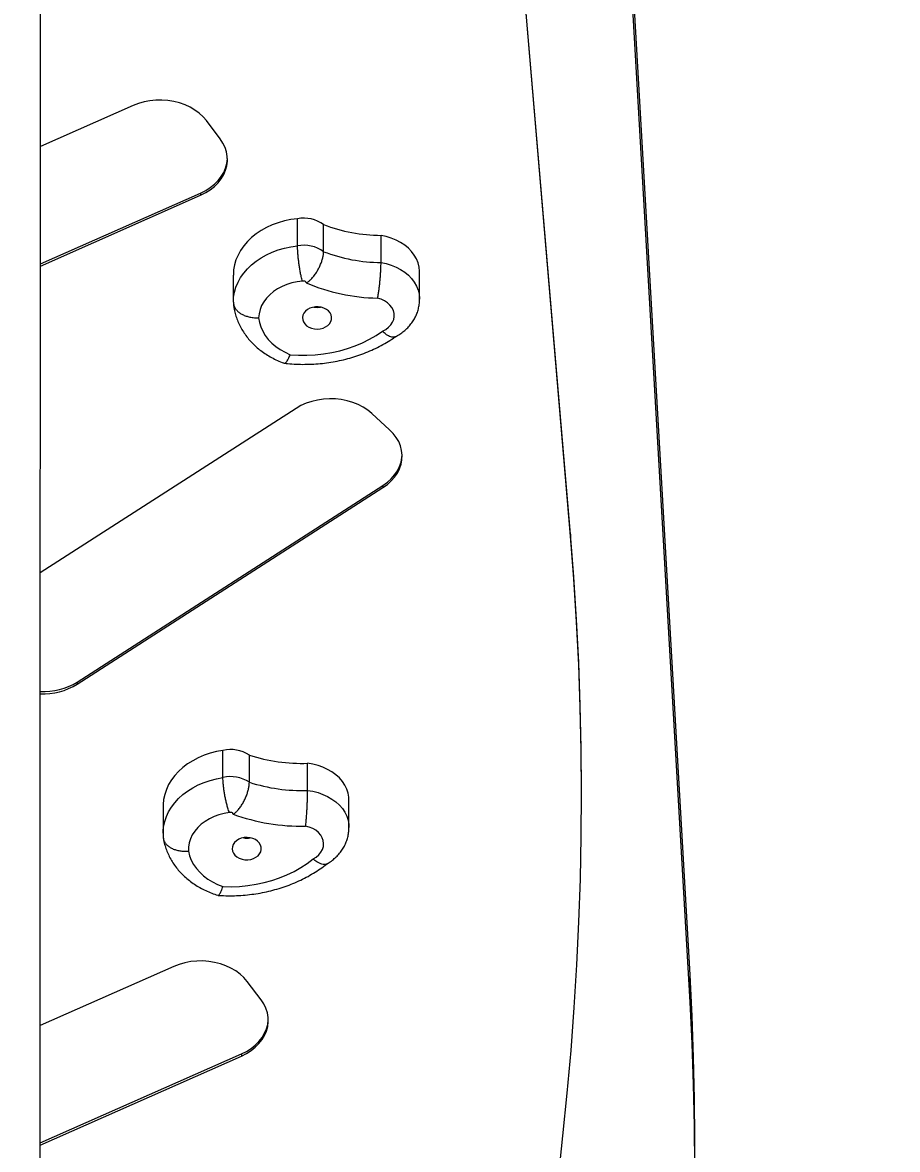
# Model space of a CAD drawing. Header units: millimetres. Extents: x -5906 to 5457, y -5155 to 4356.
# Drawn here: x -103 to 415, y -1908 to -1240 of the extents above; entities that cross this region are included whole.
import ezdxf

# ---------------------------------------------------------------- set-up
doc = ezdxf.new("R2010")
doc.units = ezdxf.units.MM
for name, color, linetype in [('DIKOM_ОБЪЕКТ', 7, 'Continuous'), ('DIKOM_РАЗМЕР_ЗОНА', 7, 'Continuous'), ('DIKOM_РАЗМЕР_ОБЪЕКТА', 7, 'Continuous')]:
    doc.layers.add(name, color=color, linetype=linetype)
doc.styles.add('style1', font='arial.ttf', dxfattribs={"width": 0.8})
doc.dimstyles.new('1-50', dxfattribs={"dimtxt": 300, "dimasz": 200, "dimexe": 100, "dimexo": 0, "dimgap": 100, "dimtad": 1, "dimtxsty": 'style1', "dimcen": 200, "dimclrd": 7, "dimclre": 7, "dimclrt": 7, "dimadec": 1, "dimazin": 2, "dimtfac": 1, "dimtmove": 0, "dimatfit": 2, "dimfxl": 0, "dimlwd": 25, "dimlwe": 18, "dimarcsym": 0})

# ---------------------------------------------------------------- blocks, each defined once
blk = doc.blocks.new('*D12')
at = {"layer": 'Defpoints', "color": 0, "transparency": 16777216}
for p in [(-2655.47, 990.36), (3456.62, 117.08), (-2655.47, -4466.32)]:
    blk.add_point(p, dxfattribs=at)
at = {"layer": 'DIKOM_РАЗМЕР_ОБЪЕКТА', "color": 7, "lineweight": 18, "transparency": 16777216}
for p, q in [((-2655.47, 990.36), (-2655.47, -4566.32)), ((3456.62, 117.08), (3456.62, -4566.32))]:
    blk.add_line(p, q, dxfattribs=at)
at = {"layer": 'DIKOM_РАЗМЕР_ОБЪЕКТА', "color": 7, "lineweight": 25, "transparency": 16777216}
blk.add_line((3256.62, -4466.32), (-2455.47, -4466.32), dxfattribs=at)
at = {"layer": 'DIKOM_РАЗМЕР_ОБЪЕКТА', "color": 7, "transparency": 16777216}
for points in [[(-2455.47, -4432.98), (-2455.47, -4499.65), (-2655.47, -4466.32)], [(3256.62, -4432.98), (3256.62, -4499.65), (3456.62, -4466.32)]]:
    blk.add_solid(points, dxfattribs=at)
at = {"layer": 'DIKOM_РАЗМЕР_ОБЪЕКТА', "color": 7, "transparency": 16777216, "insert": (400.58, -4213.14), "char_height": 300, "attachment_point": 5, "style": 'style1'}
blk.add_mtext('6100', dxfattribs=at)
blk = doc.blocks.new('*D9')
at = {"layer": 'Defpoints', "color": 0, "transparency": 16777216}
for p in [(744.72, 2856.47), (-4941.75, -2428.92), (82.58, -2428.92)]:
    blk.add_point(p, dxfattribs=at)
at = {"layer": 'DIKOM_РАЗМЕР_ОБЪЕКТА', "color": 7, "lineweight": 18, "transparency": 16777216}
for p, q in [((744.72, 2856.47), (-5041.75, 2856.47)), ((82.58, -2428.92), (-5041.75, -2428.92))]:
    blk.add_line(p, q, dxfattribs=at)
at = {"layer": 'DIKOM_РАЗМЕР_ОБЪЕКТА', "color": 7, "lineweight": 25, "transparency": 16777216}
blk.add_line((-4941.75, 2656.47), (-4941.75, -2228.92), dxfattribs=at)
at = {"layer": 'DIKOM_РАЗМЕР_ОБЪЕКТА', "color": 7, "transparency": 16777216}
for points in [[(-4975.08, 2656.47), (-4908.41, 2656.47), (-4941.75, 2856.47)], [(-4975.08, -2228.92), (-4908.41, -2228.92), (-4941.75, -2428.92)]]:
    blk.add_solid(points, dxfattribs=at)
at = {"layer": 'DIKOM_РАЗМЕР_ОБЪЕКТА', "color": 7, "transparency": 16777216, "insert": (-5195.02, 213.77), "char_height": 300, "attachment_point": 5, "rotation": 90, "style": 'style1'}
blk.add_mtext('5300', dxfattribs=at)
blk = doc.blocks.new('*D10')
at = {"layer": 'Defpoints', "color": 0, "transparency": 16777216}
for p in [(394.72, 4356.47), (-5455.8, -3928.92), (81.76, -3928.92)]:
    blk.add_point(p, dxfattribs=at)
at = {"layer": 'DIKOM_РАЗМЕР_ЗОНА', "color": 7, "lineweight": 18, "transparency": 16777216}
for p, q in [((394.72, 4356.47), (-5555.8, 4356.47)), ((81.76, -3928.92), (-5555.8, -3928.92))]:
    blk.add_line(p, q, dxfattribs=at)
at = {"layer": 'DIKOM_РАЗМЕР_ЗОНА', "color": 7, "lineweight": 25, "transparency": 16777216}
blk.add_line((-5455.8, 4156.47), (-5455.8, -3728.92), dxfattribs=at)
at = {"layer": 'DIKOM_РАЗМЕР_ЗОНА', "color": 7, "transparency": 16777216}
for points in [[(-5489.13, 4156.47), (-5422.46, 4156.47), (-5455.8, 4356.47)], [(-5489.13, -3728.92), (-5422.46, -3728.92), (-5455.8, -3928.92)]]:
    blk.add_solid(points, dxfattribs=at)
at = {"layer": 'DIKOM_РАЗМЕР_ЗОНА', "color": 7, "transparency": 16777216, "insert": (-5709.07, 213.77), "char_height": 300, "attachment_point": 5, "rotation": 90, "style": 'style1'}
blk.add_mtext('8300', dxfattribs=at)
blk = doc.blocks.new('*D11')
at = {"layer": 'Defpoints', "color": 0, "transparency": 16777216}
for p in [(-4486.36, -52.56), (5456.62, -197.92), (-4486.36, -5055.32)]:
    blk.add_point(p, dxfattribs=at)
at = {"layer": 'DIKOM_РАЗМЕР_ЗОНА', "color": 7, "lineweight": 18, "transparency": 16777216}
for p, q in [((-4486.36, -52.56), (-4486.36, -5155.32)), ((5456.62, -197.92), (5456.62, -5155.32))]:
    blk.add_line(p, q, dxfattribs=at)
at = {"layer": 'DIKOM_РАЗМЕР_ЗОНА', "color": 7, "lineweight": 25, "transparency": 16777216}
blk.add_line((5256.62, -5055.32), (-4286.36, -5055.32), dxfattribs=at)
at = {"layer": 'DIKOM_РАЗМЕР_ЗОНА', "color": 7, "transparency": 16777216}
for points in [[(-4286.36, -5021.98), (-4286.36, -5088.65), (-4486.36, -5055.32)], [(5256.62, -5021.98), (5256.62, -5088.65), (5456.62, -5055.32)]]:
    blk.add_solid(points, dxfattribs=at)
at = {"layer": 'DIKOM_РАЗМЕР_ЗОНА', "color": 7, "transparency": 16777216, "insert": (400.58, -4802.14), "char_height": 300, "attachment_point": 5, "style": 'style1'}
blk.add_mtext('9950', dxfattribs=at)

msp = doc.modelspace()

# ---------------------------------------------------------------- linework, layer by layer
at = {"layer": 'DIKOM_ОБЪЕКТ', "color": 7, "linetype": 'Continuous', "lineweight": 15}
for p, q in [((292.542, -1820.589), (237.818, -869.864)), ((292.542, -1804.519), (238.738, -869.784)), ((221.74, -1543.37), (173.734, -978.202)), ((221.74, -1544.656), (173.734, -979.487)), ((-37.358, -1289.616), (-92.264, -1313.9)), ((14.281, -1309.413), (6.081, -1298.532)), ((-92.277, -1383.384), (2.642, -1341.403)), ((2.642, -1341.403), (2.642, -1342.689)), ((-92.278, -1384.67), (2.642, -1342.689)), ((60.04, -1372.703), (60.04, -1356.634)), ((75.453, -1376.183), (75.453, -1360.113)), ((109.483, -1382.578), (109.483, -1366.508)), ((132.335, -1404.292), (132.335, -1388.223)), ((22.011, -1406.086), (22.011, -1390.016)), ((59.23, -1468.963), (-92.317, -1566.376)), ((114.573, -1481.59), (104.031, -1471.966)), ((-70.44, -1631.028), (110.653, -1514.624)), ((110.653, -1514.624), (110.653, -1515.909)), ((-70.44, -1632.314), (110.653, -1515.909)), ((221.74, -1543.37), (221.74, -1544.656)), ((-70.44, -1631.028), (-70.44, -1632.314)), ((15.861, -1687.603), (15.861, -1671.533)), ((31.514, -1690.38), (31.514, -1674.311)), ((65.978, -1695.227), (65.978, -1679.157)), ((90.513, -1717.181), (90.513, -1701.111)), ((228.271, -1698.599), (228.271, -1697.313)), ((-19.613, -1704.54), (-19.613, -1720.61)), ((-13.189, -1799.485), (-92.348, -1834.495)), ((38.451, -1819.281), (30.251, -1808.402)), ((292.542, -1820.589), (292.542, -1804.519)), ((-92.345, -1903.973), (26.811, -1851.273)), ((-92.345, -1905.258), (26.811, -1852.558)), ((26.811, -1851.273), (26.811, -1852.558)), ((177.951, -2287.158), (217.097, -1899.884)), ((295.335, -1917.689), (295.335, -1901.619))]:
    msp.add_line(p, q, dxfattribs=at)
at = {"layer": 'DIKOM_ОБЪЕКТ', "color": 7, "linetype": 'Continuous', "lineweight": 15, "flags": 128}
for points in [[(6.081, -1298.532), (4.126, -1296.248), (1.85, -1294.146), (-0.719, -1292.252), (-3.548, -1290.59), (-6.602, -1289.181), (-9.843, -1288.042), (-13.23, -1287.189), (-16.72, -1286.631), (-20.27, -1286.375), (-23.835, -1286.426), (-27.37, -1286.781), (-30.831, -1287.438), (-34.175, -1288.387), (-37.358, -1289.616)], [(2.642, -1342.689), (5.624, -1341.192), (8.369, -1339.449), (10.843, -1337.481), (13.013, -1335.314), (14.853, -1332.974), (16.339, -1330.491), (17.454, -1327.897), (18.182, -1325.223), (18.515, -1322.503), (18.449, -1319.772), (17.984, -1317.064), (17.127, -1314.412), (15.887, -1311.851), (14.281, -1309.413)], [(2.642, -1341.403), (5.624, -1339.906), (8.369, -1338.163), (10.843, -1336.196), (13.013, -1334.028), (14.853, -1331.688), (16.339, -1329.206), (17.454, -1326.611), (18.182, -1323.937), (18.515, -1321.217), (18.527, -1320.947)], [(60.04, -1356.634), (56.158, -1357.172), (52.355, -1357.975), (48.662, -1359.037), (45.107, -1360.348), (41.721, -1361.899), (38.53, -1363.676), (35.56, -1365.665), (32.836, -1367.85), (30.378, -1370.214), (28.207, -1372.737), (26.341, -1375.4), (24.794, -1378.18), (23.579, -1381.055), (22.706, -1384.002), (22.182, -1386.997), (22.011, -1390.016)], [(132.335, -1388.223), (132.327, -1387.693), (132.072, -1385.233), (131.462, -1382.81), (130.505, -1380.454), (129.213, -1378.194), (127.602, -1376.058), (125.692, -1374.071), (123.506, -1372.259), (121.071, -1370.644), (118.418, -1369.245), (115.578, -1368.081), (112.588, -1367.165), (109.483, -1366.508)], [(22.011, -1406.086), (22.182, -1403.067), (22.706, -1400.072), (23.579, -1397.125), (24.794, -1394.249), (26.341, -1391.469), (28.207, -1388.807), (30.378, -1386.284), (32.836, -1383.92), (35.56, -1381.734), (38.53, -1379.745), (41.721, -1377.968), (45.107, -1376.418), (48.662, -1375.107), (52.355, -1374.045), (56.158, -1373.242), (60.04, -1372.703)], [(109.483, -1382.578), (112.588, -1383.235), (115.578, -1384.151), (118.418, -1385.315), (121.071, -1386.714), (123.506, -1388.329), (125.692, -1390.141), (127.602, -1392.127), (129.213, -1394.264), (130.505, -1396.524), (131.462, -1398.88), (132.072, -1401.303), (132.327, -1403.762), (132.335, -1404.278)], [(63.059, -1393.642), (59.861, -1394.025), (56.738, -1394.679), (53.731, -1395.597), (50.877, -1396.766), (48.211, -1398.173), (45.767, -1399.799), (43.576, -1401.624), (41.666, -1403.626), (40.059, -1405.779), (38.776, -1408.055), (37.834, -1410.428), (37.245, -1412.866), (37.014, -1415.339)], [(65.091, -1394.622), (65.059, -1394.345), (64.935, -1394.084), (64.726, -1393.857), (64.447, -1393.68), (64.117, -1393.564), (63.76, -1393.518), (63.399, -1393.544), (63.059, -1393.642)], [(110.359, -1423.214), (112.261, -1422.199), (113.918, -1420.957), (115.285, -1419.524), (116.324, -1417.937), (117.008, -1416.24), (117.317, -1414.481), (117.243, -1412.706), (116.789, -1410.965), (115.965, -1409.306), (114.796, -1407.773), (113.312, -1406.409), (111.556, -1405.25), (109.574, -1404.33), (107.421, -1403.673)], [(80.204, -1414.948), (79.911, -1413.63), (79.278, -1412.384), (78.33, -1411.261), (77.107, -1410.307), (75.658, -1409.561), (74.043, -1409.054), (72.328, -1408.807), (70.583, -1408.829), (68.879, -1409.119), (67.286, -1409.667), (65.87, -1410.448), (64.688, -1411.433), (63.79, -1412.579), (63.21, -1413.84), (62.974, -1415.165), (63.091, -1416.499), (63.557, -1417.788), (64.351, -1418.979), (65.442, -1420.022), (66.785, -1420.877), (68.325, -1421.506), (69.999, -1421.886), (71.738, -1421.999), (73.471, -1421.842), (75.128, -1421.421), (76.64, -1420.753), (77.946, -1419.865), (78.991, -1418.794), (79.734, -1417.584), (80.144, -1416.285), (80.204, -1414.948)], [(37.014, -1415.339), (37.479, -1418.037), (38.292, -1420.685), (39.447, -1423.258), (40.93, -1425.73), (42.729, -1428.076), (44.824, -1430.272), (47.194, -1432.298), (49.817, -1434.133), (52.666, -1435.757), (55.712, -1437.156)], [(55.712, -1437.156), (60.652, -1437.465), (65.609, -1437.496), (70.555, -1437.248), (75.465, -1436.725), (80.311, -1435.927), (85.068, -1434.86), (89.71, -1433.529), (94.213, -1431.941), (98.552, -1430.106), (102.704, -1428.031), (106.647, -1425.73), (110.359, -1423.214)], [(104.031, -1471.966), (101.588, -1469.976), (98.87, -1468.208), (95.911, -1466.685), (92.748, -1465.424), (89.42, -1464.443), (85.971, -1463.752), (82.441, -1463.362), (78.878, -1463.277), (75.324, -1463.498), (71.824, -1464.022), (68.424, -1464.842), (65.164, -1465.949), (62.086, -1467.329), (59.23, -1468.963)], [(110.653, -1515.909), (113.25, -1514.038), (115.558, -1511.956), (117.547, -1509.689), (119.193, -1507.266), (120.474, -1504.717), (121.375, -1502.074), (121.884, -1499.371), (121.995, -1496.641), (121.707, -1493.918), (121.023, -1491.238), (119.952, -1488.633), (118.507, -1486.136), (116.706, -1483.778), (114.573, -1481.59)], [(110.653, -1514.624), (113.25, -1512.752), (115.558, -1510.67), (117.547, -1508.403), (119.193, -1505.98), (120.474, -1503.431), (121.375, -1500.789), (121.884, -1498.085), (121.994, -1496.604)], [(217.097, -1899.884), (219.735, -1874.566), (222.019, -1849.228), (223.948, -1823.873), (225.522, -1798.503), (226.742, -1773.122), (227.606, -1747.732), (228.116, -1722.337), (228.27, -1696.939), (228.069, -1671.541), (227.514, -1646.146), (226.603, -1620.757), (225.337, -1595.377), (223.716, -1570.009), (221.74, -1544.656)], [(228.271, -1697.313), (228.27, -1695.653), (228.069, -1670.255), (227.514, -1644.86), (226.603, -1619.472), (225.337, -1594.092), (223.716, -1568.724), (221.74, -1543.37)], [(15.861, -1671.533), (12.027, -1672.246), (8.292, -1673.22), (4.687, -1674.447), (1.24, -1675.916), (-2.021, -1677.617), (-5.07, -1679.535), (-7.881, -1681.655), (-10.433, -1683.959), (-12.704, -1686.43), (-14.677, -1689.047), (-16.335, -1691.789), (-17.665, -1694.634), (-18.656, -1697.559), (-19.301, -1700.541), (-19.594, -1703.554), (-19.613, -1704.54)], [(90.513, -1701.111), (90.413, -1699.272), (89.969, -1696.828), (89.173, -1694.438), (88.037, -1692.129), (86.573, -1689.931), (84.801, -1687.871), (82.741, -1685.974), (80.419, -1684.264), (77.864, -1682.762), (75.108, -1681.486), (72.183, -1680.451), (69.127, -1679.672), (65.978, -1679.157)], [(-19.613, -1720.599), (-19.594, -1719.624), (-19.301, -1716.61), (-18.656, -1713.629), (-17.665, -1710.704), (-16.335, -1707.859), (-14.677, -1705.117), (-12.704, -1702.5), (-10.433, -1700.029), (-7.881, -1697.724), (-5.07, -1695.604), (-2.021, -1693.686), (1.24, -1691.986), (4.687, -1690.516), (8.292, -1689.29), (12.027, -1688.316), (15.861, -1687.603)], [(65.978, -1695.227), (69.127, -1695.742), (72.183, -1696.521), (75.108, -1697.555), (77.864, -1698.831), (80.419, -1700.334), (82.741, -1702.044), (84.801, -1703.941), (86.573, -1706.001), (88.037, -1708.199), (89.173, -1710.507), (89.969, -1712.898), (90.413, -1715.342), (90.513, -1717.143)], [(19.744, -1708.385), (16.581, -1708.912), (13.514, -1709.706), (10.583, -1710.758), (7.824, -1712.055), (5.271, -1713.579), (2.957, -1715.313), (0.91, -1717.234), (-0.843, -1719.319), (-2.282, -1721.54), (-3.386, -1723.871), (-4.144, -1726.282), (-4.545, -1728.742), (-4.585, -1731.222)], [(21.848, -1709.272), (21.795, -1708.997), (21.651, -1708.742), (21.424, -1708.525), (21.132, -1708.36), (20.794, -1708.26), (20.434, -1708.23), (20.075, -1708.272), (19.744, -1708.385)], [(69.239, -1735.769), (71.059, -1734.67), (72.617, -1733.356), (73.871, -1731.863), (74.787, -1730.231), (75.339, -1728.507), (75.512, -1726.737), (75.302, -1724.968), (74.714, -1723.251), (73.764, -1721.632), (72.479, -1720.154), (70.893, -1718.859), (69.05, -1717.783), (67.001, -1716.953), (64.801, -1716.395)], [(38.499, -1728.88), (38.106, -1727.577), (37.378, -1726.362), (36.345, -1725.284), (35.051, -1724.387), (33.547, -1723.708), (31.896, -1723.275), (30.164, -1723.105), (28.424, -1723.206), (26.745, -1723.573), (25.198, -1724.191), (23.844, -1725.036), (22.74, -1726.071), (21.931, -1727.256), (21.45, -1728.542), (21.317, -1729.875), (21.536, -1731.201), (22.1, -1732.467), (22.985, -1733.62), (24.154, -1734.612), (25.56, -1735.404), (27.146, -1735.963), (28.846, -1736.266), (30.591, -1736.301), (32.309, -1736.066), (33.931, -1735.571), (35.389, -1734.835), (36.624, -1733.89), (37.585, -1732.774), (38.233, -1731.533), (38.542, -1730.217), (38.499, -1728.88)], [(-4.585, -1731.222), (-3.913, -1733.893), (-2.898, -1736.5), (-1.547, -1739.017), (0.124, -1741.417), (2.1, -1743.678), (4.361, -1745.776), (6.883, -1747.691), (9.643, -1749.404), (12.611, -1750.897), (15.76, -1752.156)], [(15.76, -1752.156), (20.716, -1752.241), (25.666, -1752.048), (30.585, -1751.577), (35.445, -1750.833), (40.222, -1749.818), (44.888, -1748.537), (49.42, -1746.999), (53.793, -1745.211), (57.983, -1743.182), (61.968, -1740.924), (65.727, -1738.448), (69.239, -1735.769)], [(30.251, -1808.402), (28.296, -1806.117), (26.02, -1804.015), (23.451, -1802.121), (20.622, -1800.459), (17.568, -1799.049), (14.327, -1797.911), (10.94, -1797.057), (7.449, -1796.499), (3.899, -1796.244), (0.334, -1796.294), (-3.201, -1796.65), (-6.662, -1797.306), (-10.005, -1798.255), (-13.189, -1799.485)], [(295.335, -1901.619), (295.167, -1877.859), (294.646, -1853.405), (293.771, -1828.958), (292.542, -1804.519)], [(26.811, -1852.558), (29.793, -1851.061), (32.538, -1849.318), (35.011, -1847.35), (37.181, -1845.183), (39.021, -1842.843), (40.507, -1840.36), (41.622, -1837.765), (42.35, -1835.091), (42.683, -1832.372), (42.617, -1829.641), (42.153, -1826.933), (41.296, -1824.282), (40.056, -1821.72), (38.451, -1819.281)], [(273.821, -2186.737), (277.542, -2162.447), (280.911, -2138.127), (283.927, -2113.78), (286.59, -2089.408), (288.901, -2065.016), (290.858, -2040.605), (292.461, -2016.179), (293.71, -1991.741), (294.606, -1967.294), (295.147, -1942.841), (295.334, -1918.385), (295.167, -1893.928), (294.646, -1869.475), (293.771, -1845.027), (292.542, -1820.589)], [(26.811, -1851.273), (29.793, -1849.776), (32.538, -1848.032), (35.011, -1846.064), (37.181, -1843.897), (39.021, -1841.557), (40.507, -1839.074), (41.622, -1836.48), (42.35, -1833.806), (42.683, -1831.086), (42.695, -1830.814)]]:
    msp.add_lwpolyline(points, dxfattribs=at)
at = {"layer": 'DIKOM_ОБЪЕКТ', "color": 7, "linetype": 'Continuous', "lineweight": 15}
for centre, radius, start, end in [((63.758, -1376.041), 19.76, 53.710454, 100.844428), ((110.412, -1267.823), 98.69, 249.253652, 269.460579), ((63.758, -1392.11), 19.76, 53.710454, 100.844428), ((110.412, -1283.892), 98.69, 249.253652, 269.460579), ((110.141, -1287.443), 116.261, 247.201987, 268.659467), ((71.596, -1397.978), 11.166, 259.665415, 280.334585), ((-90.517, -1598.589), 38.149, 267.268184, 301.754377), ((-90.517, -1599.875), 38.149, 267.267826, 301.754372), ((20.461, -1691.11), 20.109, 56.654697, 103.223425), ((62.486, -1579.024), 100.193, 251.993894, 271.997046), ((20.461, -1707.179), 20.109, 56.654697, 103.223425), ((62.486, -1595.094), 100.193, 251.993894, 271.997046), ((62.345, -1598.131), 118.289, 249.979594, 271.189534), ((29.941, -1712.279), 11.185, 259.683192, 280.316808)]:
    msp.add_arc(centre, radius, start, end, dxfattribs=at)
for points, knots in [([(-92.337, -2020.578), (-92.338, -2014.921), (-92.338, -2003.87), (-92.34, -1987.704), (-92.341, -1972.353), (-92.342, -1957.823), (-92.343, -1944.119), (-92.344, -1931.241), (-92.344, -1919.188), (-92.345, -1908.301), (-92.346, -1898.521), (-92.346, -1889.789), (-92.346, -1881.709), (-92.347, -1874.275), (-92.347, -1867.407), (-92.347, -1860.885), (-92.348, -1847.647), (-92.348, -1827.536), (-92.348, -1800.74), (-92.347, -1773.485), (-92.346, -1746.11), (-92.343, -1718.79), (-92.34, -1692.08), (-92.336, -1665.902), (-92.33, -1633.427), (-92.323, -1594.982), (-92.313, -1550.587), (-92.304, -1506.342), (-92.294, -1462.095), (-92.285, -1421.936), (-92.278, -1385.806), (-92.272, -1353.723), (-92.266, -1321.366), (-92.26, -1288.594), (-92.255, -1257.609), (-92.252, -1228.425), (-92.249, -1201.121), (-92.248, -1173.185), (-92.247, -1144.537), (-92.247, -1118.78), (-92.247, -1096.179), (-92.249, -1076.996), (-92.25, -1057.452), (-92.252, -1037.752), (-92.254, -1018.177), (-92.257, -999.002), (-92.26, -980.326), (-92.262, -966.01), (-92.264, -955.748), (-92.265, -949.152), (-92.266, -941.916), (-92.268, -934.018), (-92.269, -925.452), (-92.271, -915.601), (-92.273, -904.368), (-92.276, -891.651), (-92.279, -878.784), (-92.281, -870.128), (-92.281, -866.053)], [0, 0, 0, 0, 0.0132324, 0.0258464, 0.0378413, 0.0492171, 0.0599734, 0.0701105, 0.0796283, 0.0885271, 0.0959905, 0.1029552, 0.1094214, 0.1153893, 0.120859, 0.1260179, 0.131196, 0.153046, 0.1753402, 0.1980367, 0.2224274, 0.2468231, 0.2712266, 0.2956363, 0.3200502, 0.3636535, 0.4072486, 0.4508159, 0.4943682, 0.537918, 0.568961, 0.6000144, 0.6310919, 0.6621843, 0.6932777, 0.7177071, 0.7421274, 0.7665399, 0.790944, 0.8153392, 0.8305794, 0.8458158, 0.861051, 0.8762552, 0.8910334, 0.905272, 0.9189722, 0.9321342, 0.9364454, 0.9411772, 0.9463636, 0.9520048, 0.9581013, 0.9646535, 0.9729613, 0.9819034, 0.9914805, 1, 1, 1, 1]), ([(63.059, -1393.642), (63.055, -1393.632), (62.729, -1392.806), (62.305, -1391.193), (61.758, -1388.642), (61.327, -1386.21), (60.945, -1383.692), (60.626, -1381.206), (60.367, -1378.774), (60.182, -1376.518), (60.063, -1374.431), (60.048, -1373.285), (60.04, -1372.703)], [0, 0, 0, 0, 0.00168146, 0.14323177, 0.24886443, 0.35755694, 0.46311761, 0.57173455, 0.67727099, 0.78586627, 0.89140267, 1, 1, 1, 1]), ([(65.091, -1394.622), (65.099, -1394.619), (65.666, -1394.375), (66.708, -1393.7), (68.232, -1392.346), (69.753, -1390.607), (71.201, -1388.551), (72.473, -1386.36), (73.53, -1384.149), (74.38, -1381.942), (74.989, -1379.851), (75.379, -1377.876), (75.428, -1376.753), (75.453, -1376.183)], [0, 0, 0, 0, 0.00107894, 0.08125579, 0.16437548, 0.26822356, 0.37511153, 0.47807108, 0.58395659, 0.68648634, 0.79195915, 0.8944892, 1, 1, 1, 1]), ([(107.421, -1403.673), (107.423, -1403.661), (107.519, -1403.225), (107.703, -1402.316), (107.999, -1400.638), (108.311, -1398.558), (108.618, -1396.107), (108.884, -1393.575), (109.1, -1391.081), (109.271, -1388.645), (109.392, -1386.387), (109.468, -1384.302), (109.478, -1383.158), (109.483, -1382.578)], [0, 0, 0, 0, 0.0020431, 0.0732444, 0.1453375, 0.2511036, 0.3599004, 0.4652028, 0.573528, 0.6786249, 0.786755, 0.8918519, 1, 1, 1, 1]), ([(22.01, -1406.327), (22.085, -1407.096), (22.271, -1408.98), (22.855, -1411.948), (23.794, -1415.199), (25.036, -1418.37), (26.57, -1421.445), (28.388, -1424.408), (30.483, -1427.243), (32.843, -1429.932), (35.457, -1432.459), (38.311, -1434.808), (41.387, -1436.961), (44.666, -1438.907), (48.128, -1440.623), (50.658, -1441.678), (52.022, -1442.165), (52.153, -1442.211)], [0, 0, 0, 0, 0.0483667, 0.1185533, 0.1887987, 0.2592867, 0.33015, 0.401498, 0.4734098, 0.5459291, 0.619062, 0.6927786, 0.7670191, 0.841704, 0.9167449, 0.9920557, 1, 1, 1, 1]), ([(22.011, -1406.086), (22.051, -1406.619), (22.132, -1407.701), (22.786, -1409.256), (23.82, -1410.725), (25.225, -1412.039), (26.976, -1413.184), (28.995, -1414.107), (31.262, -1414.8), (33.91, -1415.272), (35.879, -1415.367), (36.988, -1415.34), (37.014, -1415.339)], [0, 0, 0, 0, 0.1057733, 0.2146145, 0.3203877, 0.4292272, 0.5350211, 0.6438799, 0.7497292, 0.8586434, 0.9966448, 1, 1, 1, 1]), ([(117.898, -1426.587), (117.923, -1426.575), (118.873, -1426.129), (120.636, -1425.051), (123.094, -1423.277), (125.307, -1421.246), (127.255, -1419.017), (128.909, -1416.614), (130.251, -1414.076), (131.273, -1411.438), (131.954, -1408.735), (132.308, -1406.336), (132.301, -1404.846), (132.298, -1404.273)], [0, 0, 0, 0, 0.0028678, 0.110398, 0.2179294, 0.3247143, 0.4304095, 0.5347686, 0.637669, 0.7391127, 0.839205, 0.938128, 1, 1, 1, 1]), ([(52.279, -1442.234), (52.911, -1442.304), (55.245, -1442.563), (59.307, -1442.821), (64.458, -1442.916), (69.608, -1442.747), (74.738, -1442.324), (79.827, -1441.645), (84.858, -1440.712), (89.811, -1439.528), (94.668, -1438.096), (99.409, -1436.421), (104.015, -1434.507), (108.471, -1432.362), (112.748, -1429.983), (115.975, -1427.975), (117.73, -1426.722), (118.184, -1426.398)], [0, 0, 0, 0, 0.0270693, 0.0998406, 0.1726242, 0.2454259, 0.3182492, 0.3910979, 0.4639758, 0.5368845, 0.6098233, 0.6827877, 0.7557647, 0.8287378, 0.9016839, 0.9745724, 1, 1, 1, 1]), ([(117.877, -1426.543), (117.772, -1426.612), (117.391, -1426.861), (116.507, -1426.911), (115.276, -1426.687), (113.885, -1426.062), (112.577, -1425.201), (111.398, -1424.228), (110.716, -1423.578), (110.369, -1423.224), (110.359, -1423.214)], [0, 0, 0, 0, 0.0654599, 0.2376324, 0.4147737, 0.5873897, 0.7649724, 0.8800224, 0.9964881, 1, 1, 1, 1]), ([(52.281, -1442.217), (52.415, -1442.214), (52.714, -1442.207), (53.277, -1441.702), (53.938, -1440.81), (54.744, -1439.376), (55.353, -1438.031), (55.708, -1437.166), (55.712, -1437.156)], [0, 0, 0, 0, 0.1583766, 0.3503932, 0.5388927, 0.7327233, 0.9969428, 1, 1, 1, 1]), ([(19.744, -1708.385), (19.739, -1708.376), (19.35, -1707.566), (18.813, -1705.975), (18.114, -1703.452), (17.553, -1701.042), (17.053, -1698.544), (16.633, -1696.074), (16.293, -1693.656), (16.048, -1691.41), (15.89, -1689.329), (15.871, -1688.184), (15.861, -1687.603)], [0, 0, 0, 0, 0.0016815, 0.1432318, 0.2488644, 0.3575569, 0.4631176, 0.5717345, 0.677271, 0.7858663, 0.8914027, 1, 1, 1, 1]), ([(21.848, -1709.272), (21.856, -1709.268), (22.403, -1708.999), (23.395, -1708.279), (24.83, -1706.858), (26.25, -1705.052), (27.595, -1702.933), (28.772, -1700.686), (29.747, -1698.43), (30.529, -1696.185), (31.088, -1694.068), (31.447, -1692.076), (31.492, -1690.951), (31.514, -1690.38)], [0, 0, 0, 0, 0.0010789, 0.0812558, 0.1643755, 0.2682236, 0.3751115, 0.4780711, 0.5839566, 0.6864863, 0.7919591, 0.8944892, 1, 1, 1, 1]), ([(64.801, -1716.395), (64.803, -1716.382), (64.864, -1715.943), (64.981, -1715.027), (65.164, -1713.338), (65.35, -1711.247), (65.525, -1708.785), (65.67, -1706.244), (65.785, -1703.742), (65.873, -1701.3), (65.933, -1699.039), (65.971, -1696.95), (65.975, -1695.807), (65.978, -1695.227)], [0, 0, 0, 0, 0.0020431, 0.0732444, 0.1453375, 0.2511036, 0.3599004, 0.4652028, 0.573528, 0.6786249, 0.786755, 0.8918519, 1, 1, 1, 1]), ([(-19.596, -1720.596), (-19.602, -1720.72), (-19.64, -1721.565), (-19.565, -1722.41), (-19.5, -1723.13)], [0, 0, 0, 0, 0.1467813, 1, 1, 1, 1]), ([(77.452, -1738.728), (77.473, -1738.717), (78.39, -1738.227), (80.081, -1737.062), (82.424, -1735.168), (84.505, -1733.03), (86.307, -1730.709), (87.806, -1728.233), (88.984, -1725.639), (89.845, -1722.964), (90.345, -1720.244), (90.553, -1718.287), (90.5, -1717.254), (90.494, -1717.13)], [0, 0, 0, 0, 0.00257764, 0.11604196, 0.22935092, 0.34168238, 0.45271511, 0.56225283, 0.67023442, 0.77672065, 0.8818674, 0.98589835, 1, 1, 1, 1]), ([(-19.498, -1723.353), (-19.363, -1724.113), (-19.034, -1725.98), (-18.225, -1728.903), (-17.041, -1732.091), (-15.558, -1735.184), (-13.791, -1738.169), (-11.745, -1741.028), (-9.432, -1743.745), (-6.862, -1746.302), (-4.051, -1748.684), (-1.013, -1750.874), (2.231, -1752.857), (5.66, -1754.621), (9.198, -1756.122), (11.649, -1756.985), (12.885, -1757.359), (12.917, -1757.368)], [0, 0, 0, 0, 0.0485135, 0.1191752, 0.1899796, 0.2611392, 0.3327682, 0.4049523, 0.4777419, 0.5511499, 0.6251526, 0.6996947, 0.7746988, 0.8500769, 0.9257413, 0.9980978, 1, 1, 1, 1]), ([(-19.469, -1723.128), (-19.438, -1723.497), (-19.361, -1724.411), (-18.756, -1725.78), (-17.731, -1727.204), (-16.33, -1728.454), (-14.586, -1729.519), (-12.574, -1730.352), (-10.316, -1730.942), (-7.677, -1731.295), (-5.715, -1731.301), (-4.611, -1731.224), (-4.585, -1731.222)], [0, 0, 0, 0, 0.0759505, 0.1884216, 0.2977223, 0.4101917, 0.5195138, 0.6320031, 0.7413825, 0.853929, 0.9965329, 1, 1, 1, 1]), ([(13, -1757.375), (13.634, -1757.416), (15.98, -1757.569), (20.052, -1757.642), (25.203, -1757.504), (30.335, -1757.103), (35.429, -1756.448), (40.466, -1755.538), (45.427, -1754.377), (50.293, -1752.968), (55.046, -1751.315), (59.666, -1749.423), (64.135, -1747.297), (68.437, -1744.948), (72.542, -1742.372), (75.644, -1740.2), (77.327, -1738.849), (77.776, -1738.488)], [0, 0, 0, 0, 0.0269577, 0.0996637, 0.1723892, 0.245136, 0.3179079, 0.3907086, 0.46354, 0.5364018, 0.6092897, 0.6821917, 0.7550916, 0.8279668, 0.9007878, 0.9735176, 1, 1, 1, 1]), ([(77.428, -1738.682), (77.28, -1738.78), (76.838, -1739.074), (75.849, -1739.18), (74.526, -1739.011), (73.031, -1738.452), (71.626, -1737.651), (70.358, -1736.734), (69.623, -1736.116), (69.25, -1735.779), (69.239, -1735.769)], [0, 0, 0, 0, 0.0841848, 0.2529075, 0.4264996, 0.595657, 0.7696815, 0.8824264, 0.9965585, 1, 1, 1, 1]), ([(13.001, -1757.355), (13.107, -1757.346), (13.344, -1757.326), (13.794, -1756.801), (14.327, -1755.882), (14.977, -1754.415), (15.469, -1753.045), (15.757, -1752.166), (15.76, -1752.156)], [0, 0, 0, 0, 0.1551652, 0.3479144, 0.5371332, 0.7317034, 0.9969311, 1, 1, 1, 1])]:
    msp.add_open_spline(points, degree=3, knots=knots, dxfattribs=at)

# ---------------------------------------------------------------- dimensions: what is measured, and where the dimension line sits
at = {"layer": 'DIKOM_РАЗМЕР_ЗОНА'}
dim = msp.add_linear_dim(base=(-5455.796, -3928.924), p1=(394.723, 4356.47), p2=(81.761, -3928.924), angle=90, text='8300', dimstyle='1-50', dxfattribs=at)
dim.commit()
dim.dimension.update_dxf_attribs({"geometry": '*D10', "text_midpoint": (-5455.796, 213.773), "dimtype": 160})
dim = msp.add_linear_dim(base=(-4486.362, -5055.316), p1=(5456.619, -197.918), p2=(-4486.362, -52.561), text='9950', dimstyle='1-50', dxfattribs=at)
dim.commit()
dim.dimension.update_dxf_attribs({"geometry": '*D11', "text_midpoint": (400.576, -5055.316), "dimtype": 160})
at = {"layer": 'DIKOM_РАЗМЕР_ОБЪЕКТА'}
dim = msp.add_linear_dim(base=(-4941.747, -2428.924), p1=(744.723, 2856.47), p2=(82.584, -2428.924), angle=90, text='5300', dimstyle='1-50', dxfattribs=at)
dim.commit()
dim.dimension.update_dxf_attribs({"geometry": '*D9', "text_midpoint": (-4941.747, 213.773), "dimtype": 160})
dim = msp.add_linear_dim(base=(-2655.468, -4466.316), p1=(3456.619, 117.082), p2=(-2655.468, 990.356), text='6100', dimstyle='1-50', dxfattribs=at)
dim.commit()
dim.dimension.update_dxf_attribs({"geometry": '*D12', "text_midpoint": (400.576, -4466.316), "dimtype": 160})

doc.saveas('drawing.dxf')
